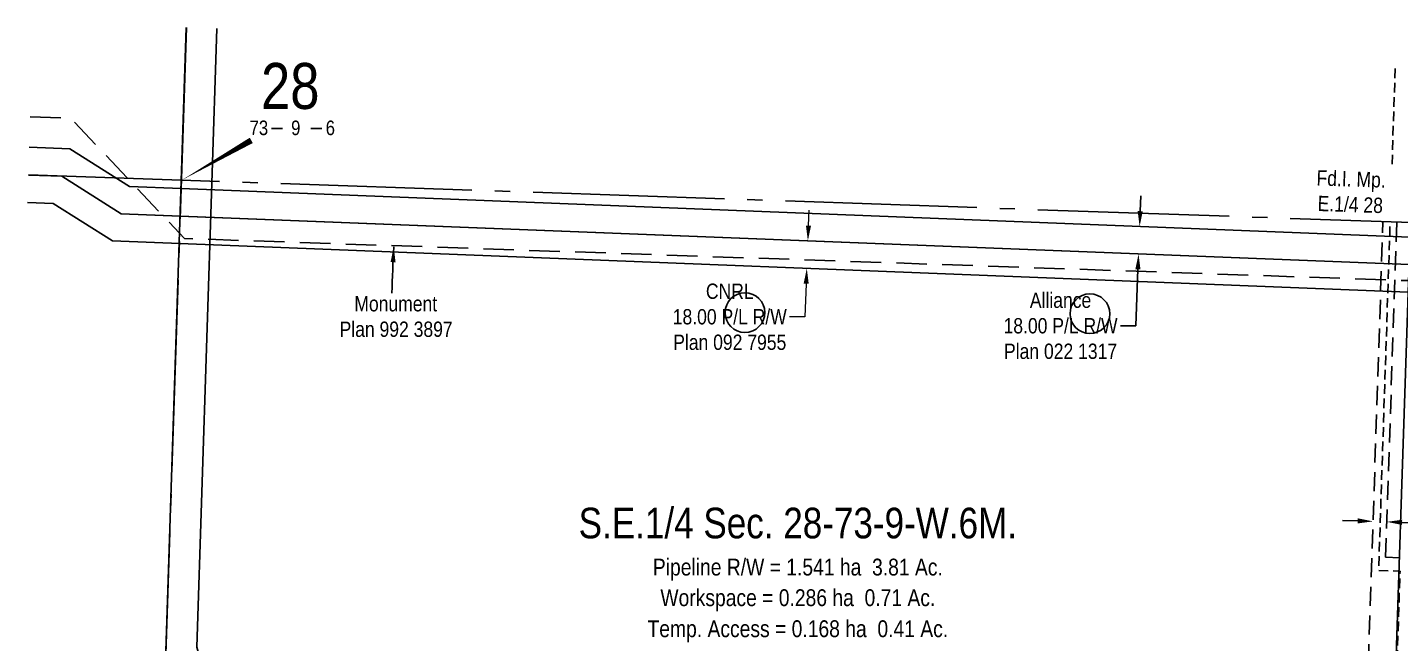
# Model space of a CAD drawing. Extents: x 350042 to 357443, y 6133812 to 6137998.
# Drawn here: x 352773 to 353670, y 6136158 to 6136561 of the extents above; entities that cross this region are included whole.
import ezdxf
from ezdxf.enums import TextEntityAlignment as Align

# ---------------------------------------------------------------- set-up
doc = ezdxf.new("R2010")
doc.units = 0
doc.header["$LTSCALE"] = 5
doc.header["$PDSIZE"] = 0.5
for name, pattern in [('foc-FLOWLINE', [3.75, 2.5, -1.25]), ('foc-MONUMENT-BDYS', [6, 4, -2]), ('foc-QUARTERLINE', [33, 25, -3, 2, -3]), ('UG_PIPE', [1.875, 1.25, -0.625])]:
    doc.linetypes.add(name, pattern=pattern)
doc.layers.get('Defpoints').update_dxf_attribs({"color": 9})
for name, color, linetype in [('10', 1, 'Continuous'), ('9', 3, 'Continuous'), ('AS-FENCE', 48, 'foc-FENCE'), ('AS-PIPE-UG', 44, 'UG_PIPE'), ('C-RW', 13, 'Continuous'), ('C-SYMBOL', 7, 'Continuous'), ('F-EZE', 190, 'foc-FLOWLINE'), ('F-RW', 190, 'Continuous'), ('F-WS-S', 190, 'Continuous'), ('L-AREAREQUIRED', 7, 'Continuous'), ('L-AREAWORK', 7, 'Continuous'), ('L-MON-PLAN', 7, 'foc-MONUMENT-BDYS'), ('L-MON-T', 1, 'Continuous'), ('L-SEC', 7, 'Continuous'), ('L-SECLBL', 7, 'Continuous'), ('L-SECQ', 8, 'foc-QUARTERLINE')]:
    doc.layers.add(name, color=color, linetype=linetype)
doc.layers.add('C-WS-T', color=13, linetype='Continuous', lineweight=9)
doc.styles.add('100L', font='ARIALN.TTF', dxfattribs={"height": 11})
doc.styles.add('175L', font='ARIALN.TTF', dxfattribs={"height": 10})
doc.styles.add('80CG', font='ARIALN.TTF', dxfattribs={"height": 10})
doc.styles.add('80L', font='ARIALN.TTF', dxfattribs={"height": 10})
doc.styles.add('80LS', font='ARIALNI.TTF', dxfattribs={"height": 10})
doc.styles.add('foc-LtypeFont', font='ARIALN.TTF', dxfattribs={"height": 7.35})
doc.styles.add('SIMPLEX', font='ARIALN.TTF')
doc.linetypes.add('foc-FENCE', pattern='A,10,-1,["X",foc-LtypeFont,S=0.2,R=0,X=-0.625,Y=-0.75],-1.24', length=12.24)
doc.linetypes.add('foc-FENCE-NOLINE', pattern='A,0,-6,["X",foc-LtypeFont,S=0.2,R=0,X=-0.625,Y=-0.75],-6.24', length=12.24)
doc.dimstyles.new('Compass 5 000', dxfattribs={"dimscale": 5, "dimtxt": 9, "dimasz": 2, "dimexe": 0.2, "dimexo": 0.0625, "dimgap": 0.5, "dimtad": 0, "dimtih": 1, "dimtoh": 1, "dimzin": 0, "dimdsep": 46, "dimtxsty": '80CG', "dimcen": 0.1, "dimse1": 1, "dimse2": 1, "dimclrd": 256, "dimclrt": 256, "dimaunit": 1, "dimadec": 4, "dimazin": 0, "dimtfac": 0.06, "dimtofl": 0, "dimtmove": 0, "dimatfit": 1, "dimfxl": 0.2, "dimtolj": 1, "dimtzin": 0, "dimlwd": -1, "dimarcsym": 0})

# ---------------------------------------------------------------- blocks, each defined once
blk = doc.blocks.new('*D411')
at = {"layer": 'C-WS-T', "transparency": 16777216}
for p, q in [((353283.58, 6136431.47), (353283.97, 6136441.46)), ((353282.08, 6136393.5), (353281.22, 6136371.86)), ((353281.22, 6136371.86), (353271.22, 6136371.86))]:
    blk.add_line(p, q, dxfattribs=at)
for points in [[(353281.91, 6136431.54), (353285.24, 6136431.4), (353283.18, 6136421.48)], [(353280.41, 6136393.57), (353283.74, 6136393.44), (353282.47, 6136403.49)]]:
    blk.add_solid(points, dxfattribs=at)
at = {"layer": 'Defpoints', "color": 0, "transparency": 16777216}
for p in [(353255.52, 6136422.57), (353254.81, 6136404.59), (353282.47, 6136403.49)]:
    blk.add_point(p, dxfattribs=at)
at = {"layer": 'C-WS-T', "transparency": 16777216, "insert": (353232.14, 6136371.86), "char_height": 10, "attachment_point": 5, "style": '80CG'}
blk.add_mtext('\\A1;CNRL\\P18.00 P/L R/W\\PPlan 092 7955', dxfattribs=at)
blk = doc.blocks.new('*D412')
at = {"layer": 'Defpoints', "color": 0, "transparency": 16777216}
for p in [(353453.55, 6136432.76), (353452.84, 6136414.77), (353499.22, 6136412.94)]:
    blk.add_point(p, dxfattribs=at)
at = {"layer": 'F-WS-S', "transparency": 16777216}
for p, q in [((353500.32, 6136440.92), (353500.72, 6136450.91)), ((353498.82, 6136402.95), (353497.36, 6136365.98)), ((353497.36, 6136365.98), (353487.36, 6136365.98))]:
    blk.add_line(p, q, dxfattribs=at)
for points in [[(353498.66, 6136440.99), (353501.99, 6136440.86), (353499.93, 6136430.93)], [(353497.16, 6136403.01), (353500.49, 6136402.88), (353499.22, 6136412.94)]]:
    blk.add_solid(points, dxfattribs=at)
at = {"layer": 'F-WS-S', "transparency": 16777216, "insert": (353448.28, 6136365.98), "char_height": 10, "attachment_point": 5, "style": '80CG'}
blk.add_mtext('\\A1;Alliance\\P18.00 P/L R/W\\PPlan 022 1317', dxfattribs=at)
blk = doc.blocks.new('L-SECLBL')
at = {"layer": '9', "color": 7}
for p, q in [((-5.08, -27.83), (-12.29, -27.83)), ((20.7, -27.83), (13.5, -27.83))]:
    blk.add_line(p, q, dxfattribs=at)
at = {"layer": '10', "color": 2, "style": 'SIMPLEX'}
blk.add_attdef('SEC', text='', height=30, dxfattribs=at).set_placement((0, 0), align=Align.MIDDLE)
at = {"layer": '10', "color": 5, "style": '80L'}
blk.add_attdef('TWP', text='', height=9.5, dxfattribs=at).set_placement((-14.43, -27.37), align=Align.MIDDLE_RIGHT)
blk.add_attdef('RGE', text='', height=9.5, dxfattribs=at).set_placement((3.62, -27.37), align=Align.MIDDLE_CENTER)
blk.add_attdef('MER', text='', height=9.5, dxfattribs=at).set_placement((23.17, -27.37), align=Align.MIDDLE_LEFT)
blk = doc.blocks.new('*D499')
at = {"layer": 'Defpoints', "color": 0, "transparency": 16777216}
for p in [(353653.71, 6136276.88), (353662.71, 6136276.58), (353652.44, 6136238.24)]:
    blk.add_point(p, dxfattribs=at)
at = {"layer": 'F-WS-S', "transparency": 16777216}
for p, q in [((353642.45, 6136238.57), (353632.45, 6136238.9)), ((353671.43, 6136237.61), (353691.55, 6136236.95))]:
    blk.add_line(p, q, dxfattribs=at)
for points in [[(353642.5, 6136240.23), (353642.39, 6136236.9), (353652.44, 6136238.24)], [(353671.48, 6136239.28), (353671.37, 6136235.95), (353661.43, 6136237.94)]]:
    blk.add_solid(points, dxfattribs=at)
at = {"layer": 'F-WS-S', "transparency": 16777216, "insert": (353742.87, 6136236.95), "char_height": 10, "attachment_point": 5, "style": '80CG'}
blk.add_mtext('\\A1;ATCO\\P9.00 Utility R/W\\PReg. # 822 023 351', dxfattribs=at)

msp = doc.modelspace()

# ---------------------------------------------------------------- linework, layer by layer
at = {"layer": 'AS-PIPE-UG', "flags": 128}
msp.add_lwpolyline([(353666.911, 6136534.029), (353663.58, 6136433.157), (353656.086, 6136206.175), (353670.076, 6136205.694), (353668.26, 6136150.672), (353664.731, 6136043.786), (353650.739, 6136044.265), (353639.504, 6135749.171), (353638.006, 6135718.295), (353637.16, 6135696.677), (353636.41, 6135676.667), (353636.047, 6135659.27), (353635.561, 6135648.411), (353635.496, 6135641.244), (353639.026, 6135640.663), (353642.844, 6135638.604), (353643.701, 6135634.807), (353643.68, 6135632.868), (353642.696, 6135603.179), (353683.785, 6135601.769), (353631.332, 6134015.376)], dxfattribs=at)
at = {"layer": 'C-RW', "flags": 128}
msp.add_lwpolyline([(352773.29, 6136446.546), (352790.085, 6136445.963), (352828.923, 6136421.421), (353675.383, 6136387.964), (353675.976, 6136405.956), (352873.024, 6136437.687), (352834.448, 6136439.211), (352795.694, 6136463.708), (352773.88, 6136464.466)], dxfattribs=at)
at = {"layer": 'Defpoints', "color": 3}
for centre in [(353242.072, 6136374.623), (353467.468, 6136373.913)]:
    msp.add_circle(centre, 12.957, dxfattribs=at)
at = {"layer": 'F-EZE'}
msp.add_line((353660.669, 6136214.801), (353669.974, 6136214.489), dxfattribs=at)
at = {"layer": 'F-RW', "flags": 128}
for points in [[(352877.044, 6136560.916), (352863.794, 6136153.525), (352874.012, 6136117.983), (352860.839, 6135730.405), (352870.505, 6135720.083), (353652.49, 6135694.344), (353652.508, 6135694.343)], [(352897.028, 6136560.266), (352883.881, 6136156.023), (352894.103, 6136120.467), (352881.163, 6135739.738), (353653.148, 6135714.328), (353653.172, 6135714.327)], [(353676.569, 6136423.95), (352873.618, 6136455.677), (352839.987, 6136457.006), (352800.893, 6136481.716), (352774.478, 6136482.625)], [(352773.88, 6136464.466), (352795.694, 6136463.708), (352834.448, 6136439.211), (353675.976, 6136405.956)]]:
    msp.add_lwpolyline(points, dxfattribs=at)
at = {"layer": 'L-MON-PLAN', "flags": 128}
msp.add_lwpolyline([(352775.132, 6136502.486), (352801.688, 6136501.572), (352875.812, 6136423.064), (353676.244, 6136395.504), (354498.098, 6136367.866), (354482.533, 6135896.86), (354475.847, 6135694.542), (354439.043, 6135660.091), (354438.221, 6135635.244), (354436.501, 6135583.271), (354432.992, 6135477.236)], dxfattribs=at)
at = {"layer": 'L-SEC', "flags": 128}
msp.add_lwpolyline([(353676.896, 6136433.852), (353650.385, 6135629.966)], dxfattribs=at)
at = {"layer": 'L-SECLBL', "flags": 128}
msp.add_lwpolyline([(352873.794, 6136460.994, 0, 4, 0), (352919.524, 6136487.152, 0, 0, 0)], format="xyseb", dxfattribs=at)
at = {"layer": 'L-SECQ'}
for p, q in [((352877.192, 6136560.911), (352847.475, 6135657.331)), ((352773.885, 6136464.621), (353677.497, 6136433.47))]:
    msp.add_line(p, q, dxfattribs=at)

# ---------------------------------------------------------------- block references
at = {"layer": 'L-SECLBL', "color": 4}
msp.add_blockref('L-SECLBL', (352944.976, 6136522.709), dxfattribs=at).add_auto_attribs({'SEC': '28', 'TWP': '73', 'RGE': '9', 'MER': '6'})

# ---------------------------------------------------------------- texts
at = {"layer": 'C-SYMBOL', "color": 3, "style": '175L'}
msp.add_text('S.E.1/4 Sec. 28-73-9-W.6M.', height=19.99488, dxfattribs=at).set_placement((353276.625, 6136221.173), align=Align.BOTTOM_CENTER)
at = {"layer": 'L-AREAREQUIRED', "color": 5, "style": '100L'}
msp.add_text('Pipeline R/W = 1.541 ha  3.81 Ac.', height=10.99721, dxfattribs=at).set_placement((353276.625, 6136199.586), align=Align.BOTTOM_CENTER)
at = {"layer": 'L-AREAWORK', "color": 5, "style": '100L'}
for s, p in [('Workspace = 0.286 ha  0.71 Ac.', (353276.625, 6136179.591)), ('Temp. Access = 0.168 ha  0.41 Ac.', (353276.625, 6136159.31))]:
    msp.add_text(s, height=10.99721, dxfattribs=at).set_placement(p, align=Align.BOTTOM_CENTER)
at = {"layer": 'L-MON-T', "insert": (352976.738, 6136385.446), "char_height": 9.99744, "attachment_point": 1, "style": '80L'}
msp.add_mtext_dynamic_manual_height_columns('\\pi10.119;Monument \\P\\pi0.48985;Plan 992 3897', width=73.43045, gutter_width=49.987, heights=[0], dxfattribs=at)

# ---------------------------------------------------------------- dimensions: what is measured, and where the dimension line sits
at = {"layer": 'C-WS-T', "color": 3}
dim = msp.add_linear_dim(base=(353282.473, 6136403.494), p1=(353255.519, 6136422.571), p2=(353254.809, 6136404.587), angle=267.736498, text='CNRL\\P18.00 P/L R/W\\PPlan 092 7955', dimstyle='Compass 5 000', dxfattribs=at)
dim.commit()
dim.dimension.update_dxf_attribs({"geometry": '*D411', "text_midpoint": (353232.137, 6136371.857), "dimtype": 161})
at = {"layer": 'F-WS-S', "color": 3}
for base, p1, p2, angle, text, picture, middle in [((353499.217, 6136412.941), (353453.547, 6136432.762), (353452.837, 6136414.774), 267.736953, 'Alliance\\P18.00 P/L R/W\\PPlan 022 1317', '*D412', (353448.276, 6136365.981)), ((353652.44, 6136238.238), (353662.707, 6136276.583), (353653.714, 6136276.88), 178.111146, 'ATCO\\P9.00 Utility R/W\\PReg. # 822 023 351', '*D499', (353742.869, 6136236.948))]:
    dim = msp.add_linear_dim(base=base, p1=p1, p2=p2, angle=angle, text=text, dimstyle='Compass 5 000', dxfattribs=at)
    dim.commit()
    dim.dimension.update_dxf_attribs({"geometry": picture, "text_midpoint": middle, "dimtype": 161})

# ---------------------------------------------------------------- leaders
at = {"layer": 'L-MON-T', "path_type": 1}
msp.add_leader([(353012.582, 6136417.543), (353011.338, 6136387.437)], dimstyle='Compass 5 000', override={"dimgap": 0.5, "dimtad": 0}, dxfattribs=at)

# ---------------------------------------------------------------- next in the draw order: texts
at = {"layer": 'L-MON-T', "insert": (353638.292, 6136466.956), "char_height": 9.99404, "width": 44.30278, "attachment_point": 2, "rotation": 358.113669, "style": '80LS', "bg_fill": 2}
msp.add_mtext('{\\fArial Narrow|b0|i0|c0|p34;Fd.I. Mp.\\PE.1/4 28}', dxfattribs=at)

# ---------------------------------------------------------------- next in the draw order: linework, layer by layer
at = {"layer": 'AS-FENCE', "linetype": 'foc-FENCE-NOLINE', "flags": 128}
msp.add_lwpolyline([(353650.388, 6135629.966), (353676.896, 6136433.839)], dxfattribs=at)
at = {"layer": 'F-EZE', "flags": 128}
for points in [[(353632.697, 6135639.58), (353658.897, 6136434.039)], [(353660.669, 6136214.801), (353667.89, 6136433.737)]]:
    msp.add_lwpolyline(points, dxfattribs=at)

doc.saveas('drawing.dxf')
